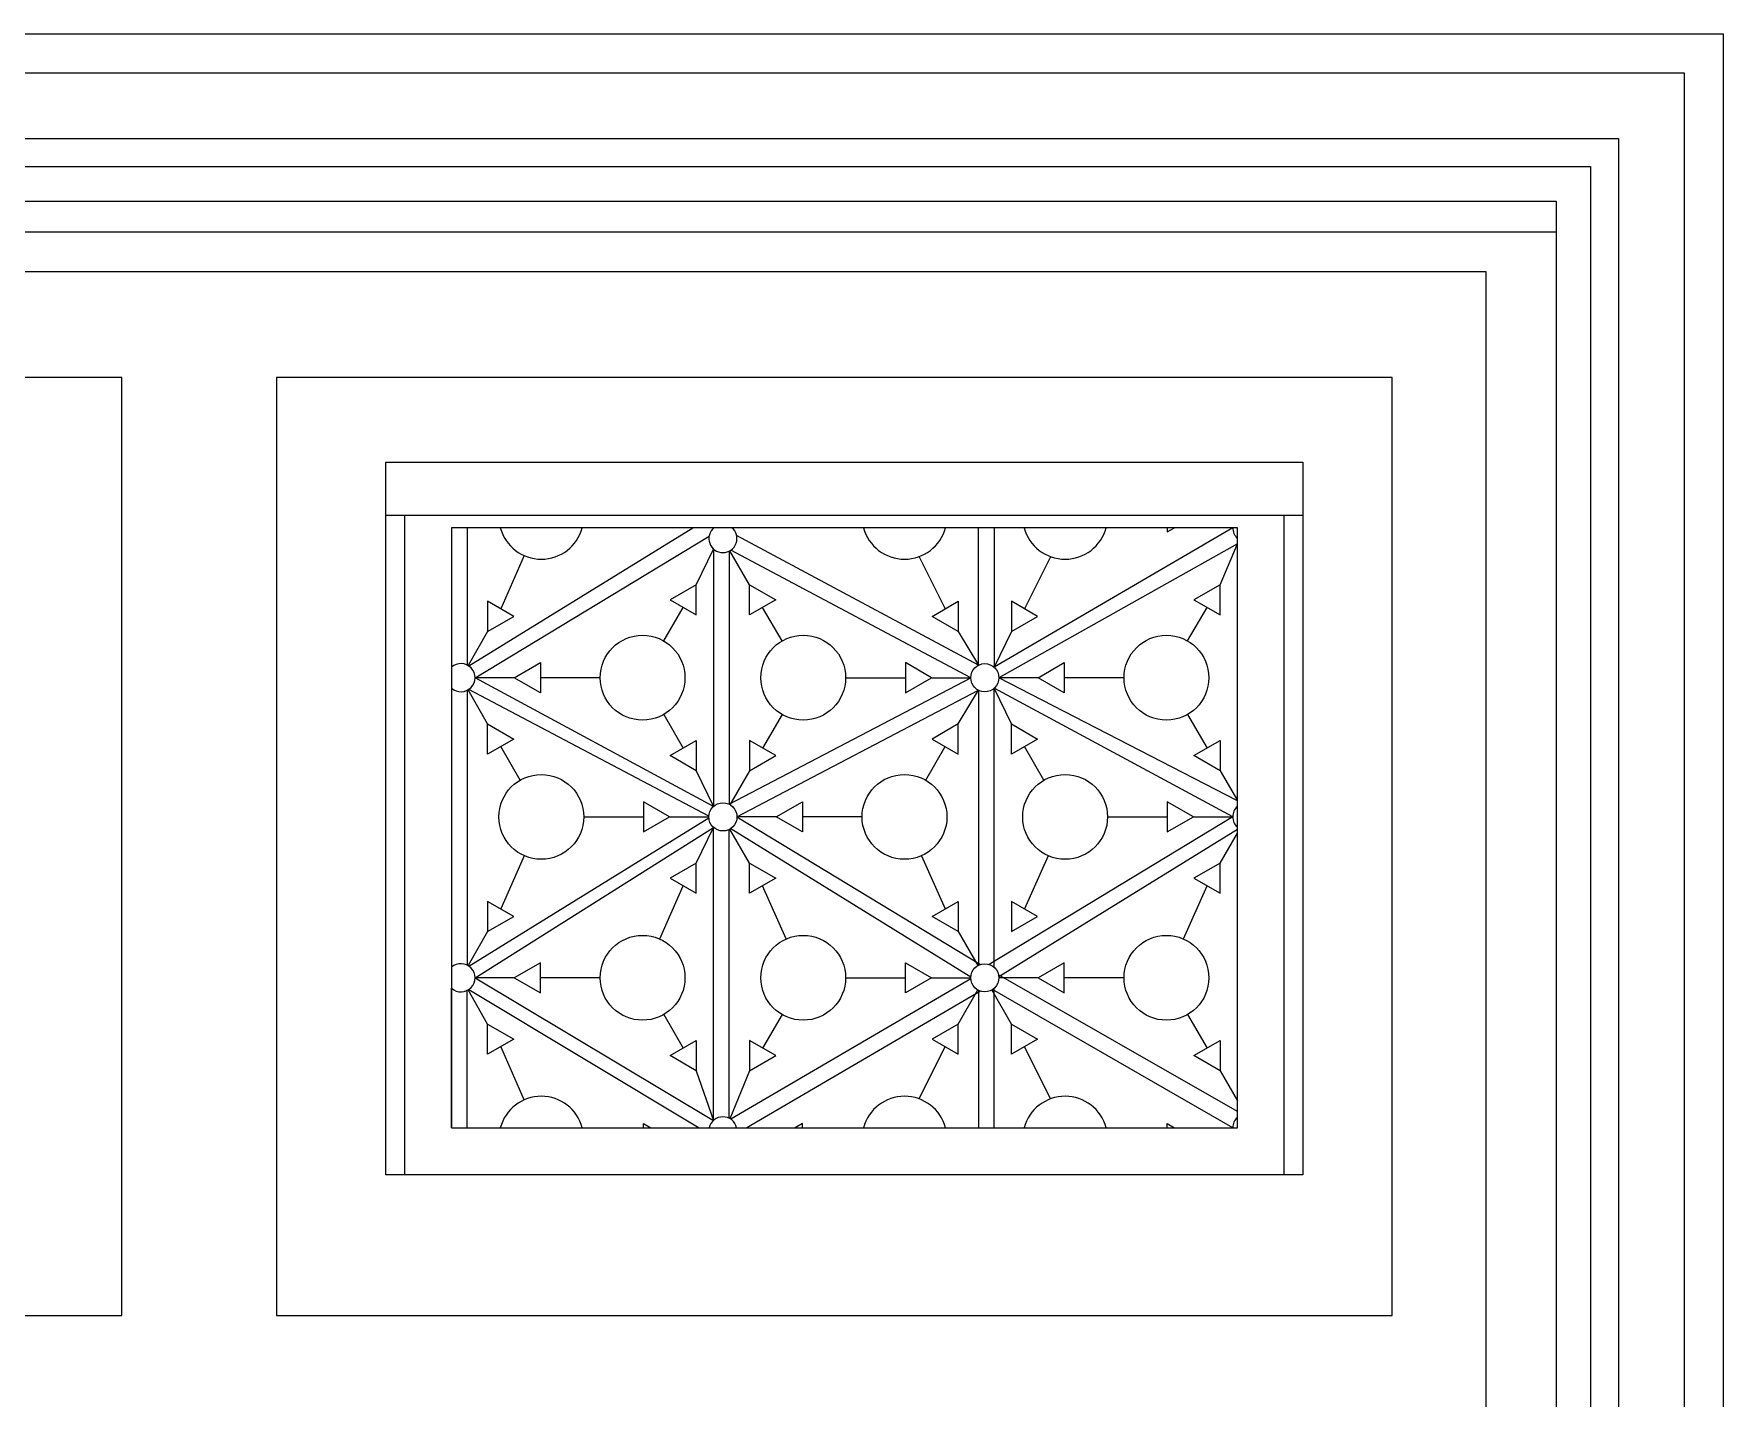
# Model space of a CAD drawing. Header units: metres. Extents: x 6720 to 12550, y 9631 to 15992.
# Drawn here: x 10138 to 11760, y 13246 to 14556 of the extents above; entities that cross this region are included whole.
import ezdxf

# ---------------------------------------------------------------- set-up
doc = ezdxf.new("R2010")
doc.units = ezdxf.units.M
for name, color, linetype in [('3', 3, 'Continuous'), ('4', 4, 'Continuous'), ('7', 7, 'Continuous')]:
    doc.layers.add(name, color=color, linetype=linetype)

msp = doc.modelspace()

# ---------------------------------------------------------------- linework, layer by layer
at = {"layer": '3'}
for p, q in [((10476.12, 14093.83), (11356.62, 14093.83)), ((10494.12, 13460.67), (10494.12, 14093.83)), ((11338.62, 13460.67), (11338.62, 14093.83)), ((11277.01, 14026.89), (11293.62, 14066.1)), ((10608.81, 14054.84), (10586.27, 14003.75)), ((10774.01, 14026.89), (10790.62, 14061.19)), ((10825.23, 14026.89), (10806.37, 14059.56)), ((10987.92, 14053.83), (11012.97, 14003.75)), ((11114.32, 14053.83), (11089.27, 14003.75)), ((10742.85, 13972.92), (10761.47, 14005.17)), ((10856.39, 13972.92), (10837.77, 14005.17)), ((11245.85, 13972.92), (11264.47, 14005.17)), ((10573.73, 13982.03), (10554.87, 13949.36)), ((11025.51, 13982.03), (11045.12, 13949.76)), ((11076.73, 13982.03), (11060.12, 13947.73)), ((10599.34, 13937.67), (10561.62, 13937.67)), ((10681.79, 13937.67), (10624.43, 13937.67)), ((10917.45, 13937.67), (10974.82, 13937.67)), ((10999.9, 13937.67), (11037.62, 13937.67)), ((11102.34, 13937.67), (11064.62, 13937.67)), ((11184.79, 13937.67), (11127.43, 13937.67)), ((10573.73, 13893.31), (10554.87, 13925.98)), ((11025.51, 13893.31), (11045.12, 13925.57)), ((11076.73, 13893.31), (11060.12, 13927.61)), ((10742.85, 13902.41), (10761.47, 13870.17)), ((10856.39, 13902.41), (10837.77, 13870.17)), ((11245.85, 13902.41), (11264.47, 13870.17)), ((10604.89, 13839.34), (10586.27, 13871.59)), ((10994.35, 13839.34), (11012.97, 13871.59)), ((11107.89, 13839.34), (11089.27, 13871.59)), ((10774.01, 13848.44), (10790.62, 13814.15)), ((10825.23, 13848.44), (10806.37, 13815.78)), ((11277.01, 13848.44), (11293.62, 13819.67)), ((10665.95, 13804.09), (10723.32, 13804.09)), ((10748.4, 13804.09), (10786.12, 13804.09)), ((10774.01, 13759.73), (10790.62, 13794.02)), ((10825.23, 13759.73), (10806.37, 13792.39)), ((10850.84, 13804.09), (10813.12, 13804.09)), ((10933.29, 13804.09), (10875.93, 13804.09)), ((11168.95, 13804.09), (11226.32, 13804.09)), ((11251.4, 13804.09), (11289.12, 13804.09)), ((11277.01, 13759.73), (11293.62, 13788.5)), ((10608.81, 13766.84), (10586.27, 13715.75)), ((10990.43, 13766.84), (11012.97, 13715.75)), ((11111.81, 13766.84), (11089.27, 13715.75)), ((10738.93, 13686.91), (10761.47, 13738)), ((10860.31, 13686.91), (10837.77, 13738)), ((11241.93, 13686.91), (11264.47, 13738)), ((10573.73, 13694.03), (10554.87, 13661.36)), ((11025.51, 13694.03), (11044.37, 13661.36)), ((10599.34, 13649.67), (10561.62, 13649.67)), ((10681.79, 13649.67), (10624.43, 13649.67)), ((10917.45, 13649.67), (10974.82, 13649.67)), ((10999.9, 13649.67), (11037.62, 13649.67)), ((11102.34, 13649.67), (11064.62, 13649.67)), ((11184.79, 13649.67), (11127.43, 13649.67)), ((10573.73, 13605.31), (10554.87, 13637.98)), ((11025.51, 13605.31), (11044.37, 13637.98)), ((11076.73, 13605.31), (11057.87, 13637.98)), ((10742.85, 13614.41), (10761.47, 13582.17)), ((10856.39, 13614.41), (10837.77, 13582.17)), ((11245.85, 13614.41), (11264.47, 13582.17)), ((10608.81, 13532.5), (10586.27, 13583.59)), ((10987.92, 13533.51), (11012.97, 13583.59)), ((11114.32, 13533.51), (11089.27, 13583.59)), ((10774.01, 13560.44), (10790.62, 13512.8)), ((10825.23, 13560.44), (10806.37, 13514.43)), ((11277.01, 13560.44), (11293.62, 13531.67))]:
    msp.add_line(p, q, dxfattribs=at)
for points in [[(9642.12, 14455.17), (11659.62, 14455.17), (11659.62, 10025.67)], [(9642.12, 14428.17), (11632.62, 14428.17), (11632.62, 10025.67)], [(9642.12, 14395.17), (11599.62, 14395.17), (11599.62, 10025.67)], [(11599.62, 14365.17), (9642.12, 14365.17)], [(10554.12, 14081.67), (10554.12, 13949.76)], [(10555.59, 13948.91), (10770.65, 14081.67)], [(11045.12, 13949.76), (11045.12, 14081.67)], [(11289.12, 14081.67), (11060.12, 13947.73)], [(11060.12, 14081.67), (11060.12, 13947.73)], [(11226.32, 14081.67), (11226.32, 14077.6), (11233.36, 14081.67)], [(10561.62, 13937.67), (10786.34, 14073.67)], [(11045.12, 13949.76), (10812.83, 14074.01)], [(11293.62, 14066.1), (11064.62, 13937.67)], [(10790.62, 14061.19), (10790.62, 13814.15)], [(10805.62, 14059.16), (10805.62, 13816.18)], [(11037.62, 13937.67), (10807.09, 14060.01)], [(10790.62, 13814.15), (10561.62, 13937.67)], [(10805.62, 13816.18), (11037.62, 13937.67)], [(11293.62, 13819.44), (11064.62, 13937.67)], [(10539.12, 13927.61), (10539.12, 13659.73)], [(10554.12, 13925.57), (10554.12, 13661.76)], [(10786.15, 13804.94), (10555.59, 13926.43)], [(10813.12, 13804.09), (11045.12, 13925.57)], [(11045.12, 13925.57), (11045.12, 13661.76)], [(11060.12, 13659.73), (11060.12, 13927.61)], [(11289.12, 13804.09), (11060.12, 13927.61)], [(10555.59, 13660.91), (10786.15, 13803.23)], [(10561.62, 13649.67), (10790.62, 13794.02)], [(10790.62, 13794.02), (10790.62, 13793.31)], [(10790.62, 13512.8), (10790.62, 13794.02)], [(10805.62, 13514.83), (10805.62, 13791.99)], [(10807.09, 13792.84), (11037.65, 13650.52)], [(10813.12, 13804.09), (11046.91, 13662.49)], [(11289.12, 13804.09), (11055.33, 13662.49)], [(11293.62, 13791.9), (11064.59, 13650.52)], [(10561.62, 13649.67), (10790.62, 13512.8)], [(11037.65, 13648.82), (10807.09, 13513.98)], [(11293.62, 13521.23), (11064.33, 13652.43)], [(10539.12, 13505.67), (10539.12, 13639.61)], [(10554.12, 13505.67), (10554.12, 13637.57)], [(10555.59, 13638.43), (10776.91, 13505.67)], [(11046.91, 13636.84), (10822.58, 13505.67)], [(11045.12, 13637.57), (11045.12, 13505.67)], [(11289.12, 13505.67), (11058.59, 13638.43)], [(11060.12, 13505.67), (11060.12, 13639.61)], [(10723.32, 13505.67), (10723.32, 13509.73), (10730.36, 13505.67)], [(10875.93, 13505.67), (10875.93, 13509.73), (10868.89, 13505.67)], [(11226.32, 13505.67), (11226.32, 13509.73), (11233.36, 13505.67)]]:
    msp.add_lwpolyline(points, dxfattribs=at)
for points in [[(11293.62, 14081.67), (10539.12, 14081.67), (10539.12, 13505.67), (11293.62, 13505.67)], [(10748.93, 14012.41), (10774.01, 13997.93), (10774.01, 14026.89)], [(10850.32, 14012.41), (10825.23, 13997.93), (10825.23, 14026.89)], [(11251.93, 14012.41), (11277.01, 13997.93), (11277.01, 14026.89)], [(10598.82, 13996.51), (10573.73, 14010.99), (10573.73, 13982.03)], [(11000.43, 13996.51), (11025.51, 14010.99), (11025.51, 13982.03)], [(11101.82, 13996.51), (11076.73, 14010.99), (11076.73, 13982.03)], [(10624.43, 13952.15), (10624.43, 13923.19), (10599.34, 13937.67)], [(10974.82, 13952.15), (10974.82, 13923.19), (10999.9, 13937.67)], [(11127.43, 13952.15), (11127.43, 13923.19), (11102.34, 13937.67)], [(10598.82, 13878.83), (10573.73, 13864.34), (10573.73, 13893.31)], [(11000.43, 13878.83), (11025.51, 13864.34), (11025.51, 13893.31)], [(11101.82, 13878.83), (11076.73, 13864.34), (11076.73, 13893.31)], [(10748.93, 13862.93), (10774.01, 13877.41), (10774.01, 13848.44)], [(10850.32, 13862.93), (10825.23, 13877.41), (10825.23, 13848.44)], [(11251.93, 13862.93), (11277.01, 13877.41), (11277.01, 13848.44)], [(10723.32, 13818.57), (10723.32, 13789.6), (10748.4, 13804.09)], [(10875.93, 13818.57), (10875.93, 13789.6), (10850.84, 13804.09)], [(11226.32, 13818.57), (11226.32, 13789.6), (11251.4, 13804.09)], [(10748.93, 13745.24), (10774.01, 13730.76), (10774.01, 13759.73)], [(10850.32, 13745.24), (10825.23, 13730.76), (10825.23, 13759.73)], [(11251.93, 13745.24), (11277.01, 13730.76), (11277.01, 13759.73)], [(10598.82, 13708.51), (10573.73, 13722.99), (10573.73, 13694.03)], [(11000.43, 13708.51), (11025.51, 13722.99), (11025.51, 13694.03)], [(11101.82, 13708.51), (11076.73, 13722.99), (11076.73, 13694.03)], [(10624.43, 13635.19), (10624.43, 13664.15), (10599.34, 13649.67)], [(10974.82, 13635.19), (10974.82, 13664.15), (10999.9, 13649.67)], [(11127.43, 13635.19), (11127.43, 13664.15), (11102.34, 13649.67)], [(10598.82, 13590.83), (10573.73, 13576.34), (10573.73, 13605.31)], [(11000.43, 13590.83), (11025.51, 13576.34), (11025.51, 13605.31)], [(11101.82, 13590.83), (11076.73, 13576.34), (11076.73, 13605.31)], [(10748.93, 13574.93), (10774.01, 13589.41), (10774.01, 13560.44)], [(10850.32, 13574.93), (10825.23, 13589.41), (10825.23, 13560.44)], [(11251.93, 13574.93), (11277.01, 13589.41), (11277.01, 13560.44)]]:
    msp.add_lwpolyline(points, close=True, dxfattribs=at)
for centre, radius in [((10722.5, 13937.67), 40.71), ((10876.74, 13937.67), 40.71), ((11225.5, 13937.67), 40.71), ((11051.12, 13937.67), 13.5), ((10625.24, 13804.09), 40.71), ((10974, 13804.09), 40.71), ((11128.24, 13804.09), 40.71), ((10799.62, 13804.09), 13.5), ((10799.62, 13804.09), 13.5), ((10722.5, 13649.67), 40.71), ((10876.74, 13649.67), 40.71), ((11225.5, 13649.67), 40.71), ((11051.12, 13649.67), 13.5), ((11051.12, 13649.67), 13.5)]:
    msp.add_circle(centre, radius, dxfattribs=at)
for centre, radius, start, end in [((10625.24, 14092.09), 40.71, 194.83, 345.17), ((10799.62, 14071.25), 13.5, 129.5, 50.5), ((10974, 14092.09), 40.71, 194.83, 345.17), ((11128.24, 14092.09), 40.71, 194.83, 345.17), ((11302.62, 14081.67), 13.5, 180, 228.19), ((10548.12, 13937.67), 13.5, 228.19, 131.81), ((11302.62, 13804.09), 13.5, 131.81, 228.19), ((10548.12, 13649.67), 13.5, 228.19, 131.81), ((10548.12, 13649.67), 13.5, 228.19, 131.81), ((10625.24, 13495.25), 40.71, 14.83, 165.17), ((10974, 13495.25), 40.71, 14.83, 165.17), ((10974, 13495.25), 40.71, 14.83, 165.17), ((11128.24, 13495.25), 40.71, 14.83, 165.17), ((10799.62, 13502.73), 13.5, 12.55, 167.45), ((11302.62, 13505.67), 13.5, 131.81, 180)]:
    msp.add_arc(centre, radius, start, end, dxfattribs=at)
at = {"layer": '4'}
msp.add_lwpolyline([(9642.12, 14555.67), (11760.12, 14555.67), (11760.12, 10025.67)], dxfattribs=at)
at = {"layer": '7'}
for points in [[(9642.12, 14518.17), (11722.62, 14518.17), (11722.62, 10025.67)], [(9642.12, 14327.67), (11532.12, 14327.67), (11532.12, 10025.67)], [(9642.12, 13325.67), (10222.62, 13325.67), (10222.62, 14225.67), (9642.12, 14225.67)]]:
    msp.add_lwpolyline(points, dxfattribs=at)
for points in [[(11442.12, 14225.67), (10371.12, 14225.67), (10371.12, 13325.67), (11442.12, 13325.67)], [(10476.12, 14144.67), (11356.62, 14144.67), (11356.62, 13460.67), (10476.12, 13460.67)]]:
    msp.add_lwpolyline(points, close=True, dxfattribs=at)

doc.saveas('drawing.dxf')
